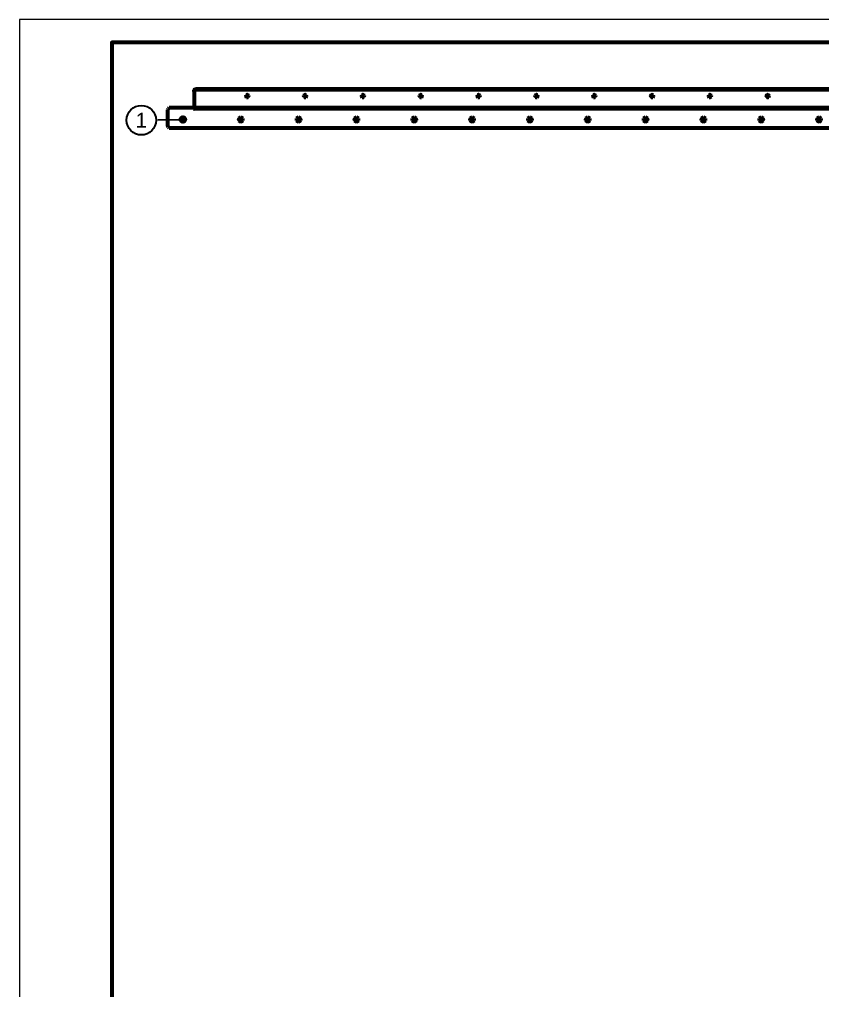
# Model space of a CAD drawing. Header units: millimetres. Extents: x 0 to 594, y 0 to 420.
# Drawn here: x 0 to 173.6, y 210 to 420 of the extents above; entities that cross this region are included whole.
import ezdxf
from ezdxf.enums import TextEntityAlignment as Align

# ---------------------------------------------------------------- set-up
doc = ezdxf.new("R2010")
doc.units = ezdxf.units.MM
doc.styles.add('GOST', font='Arial')

msp = doc.modelspace()

# ---------------------------------------------------------------- linework, layer by layer
at = {"color": 1, "lineweight": 70}
for p, q in [((37.75, 404.59), (37.76, 404.67)), ((37.75, 404.45), (37.75, 404.59)), ((37.76, 404.53), (37.75, 404.45)), ((37.75, 404.45), (37.75, 400.85)), ((37.76, 404.67), (37.79, 404.75)), ((37.79, 404.6), (37.76, 404.53)), ((37.79, 404.75), (37.83, 404.82)), ((37.83, 404.67), (37.79, 404.6)), ((37.83, 404.82), (37.9, 404.88)), ((37.9, 404.74), (37.83, 404.67)), ((37.9, 404.88), (37.97, 404.93)), ((37.97, 404.79), (37.9, 404.74)), ((37.97, 404.93), (38.06, 404.97)), ((38.06, 404.83), (37.97, 404.79)), ((38.06, 404.97), (38.15, 404.99)), ((38.15, 404.85), (38.06, 404.83)), ((38.15, 404.99), (38.25, 405)), ((38.25, 404.86), (38.15, 404.85)), ((38.25, 405), (317.5, 405)), ((38.25, 405), (38.25, 404.86)), ((38.25, 404.86), (317.5, 404.86)), ((48.96, 403.47), (48.95, 403.42)), ((48.95, 403.42), (48.96, 403.38)), ((48.97, 403.52), (48.96, 403.47)), ((49, 403.42), (48.96, 403.49)), ((48.96, 403.38), (48.97, 403.33)), ((49, 403.56), (48.97, 403.52)), ((48.97, 403.33), (49, 403.29)), ((49.04, 403.6), (49, 403.56)), ((49.07, 403.37), (49, 403.42)), ((49, 403.29), (49.04, 403.25)), ((49.08, 403.63), (49.04, 403.6)), ((49.04, 403.25), (49.08, 403.22)), ((49.16, 403.33), (49.07, 403.37)), ((49.14, 403.65), (49.08, 403.63)), ((49.08, 403.22), (49.14, 403.2)), ((49.19, 403.66), (49.14, 403.65)), ((49.25, 403.32), (49.16, 403.33)), ((49.25, 403.67), (49.19, 403.66)), ((49.31, 403.66), (49.25, 403.67)), ((49.34, 403.33), (49.25, 403.32)), ((49.36, 403.65), (49.31, 403.66)), ((49.43, 403.37), (49.34, 403.33)), ((49.42, 403.63), (49.36, 403.65)), ((49.36, 403.2), (49.42, 403.22)), ((49.46, 403.6), (49.42, 403.63)), ((49.42, 403.22), (49.46, 403.25)), ((49.5, 403.42), (49.43, 403.37)), ((49.5, 403.56), (49.46, 403.6)), ((49.46, 403.25), (49.5, 403.29)), ((49.53, 403.52), (49.5, 403.56)), ((49.54, 403.49), (49.5, 403.42)), ((49.5, 403.29), (49.53, 403.33)), ((49.54, 403.47), (49.53, 403.52)), ((49.53, 403.33), (49.54, 403.38)), ((49.55, 403.42), (49.54, 403.47)), ((49.54, 403.38), (49.55, 403.42)), ((61.46, 403.47), (61.45, 403.42)), ((61.45, 403.42), (61.46, 403.38)), ((61.47, 403.52), (61.46, 403.47)), ((61.5, 403.42), (61.46, 403.49)), ((61.46, 403.38), (61.47, 403.33)), ((61.5, 403.56), (61.47, 403.52)), ((61.47, 403.33), (61.5, 403.29)), ((61.54, 403.6), (61.5, 403.56)), ((61.57, 403.37), (61.5, 403.42)), ((61.5, 403.29), (61.54, 403.25)), ((61.58, 403.63), (61.54, 403.6)), ((61.54, 403.25), (61.58, 403.22)), ((61.66, 403.33), (61.57, 403.37)), ((61.64, 403.65), (61.58, 403.63)), ((61.58, 403.22), (61.64, 403.2)), ((61.69, 403.66), (61.64, 403.65)), ((61.75, 403.32), (61.66, 403.33)), ((61.75, 403.67), (61.69, 403.66)), ((61.81, 403.66), (61.75, 403.67)), ((61.84, 403.33), (61.75, 403.32)), ((61.86, 403.65), (61.81, 403.66)), ((61.93, 403.37), (61.84, 403.33)), ((61.92, 403.63), (61.86, 403.65)), ((61.86, 403.2), (61.92, 403.22)), ((61.96, 403.6), (61.92, 403.63)), ((61.92, 403.22), (61.96, 403.25)), ((62, 403.42), (61.93, 403.37)), ((62, 403.56), (61.96, 403.6)), ((61.96, 403.25), (62, 403.29)), ((62.03, 403.52), (62, 403.56)), ((62.04, 403.49), (62, 403.42)), ((62, 403.29), (62.03, 403.33)), ((62.04, 403.47), (62.03, 403.52)), ((62.03, 403.33), (62.04, 403.38)), ((62.05, 403.42), (62.04, 403.47)), ((62.04, 403.38), (62.05, 403.42)), ((73.96, 403.47), (73.95, 403.42)), ((73.95, 403.42), (73.96, 403.38)), ((73.97, 403.52), (73.96, 403.47)), ((74, 403.42), (73.96, 403.49)), ((73.96, 403.38), (73.97, 403.33)), ((74, 403.56), (73.97, 403.52)), ((73.97, 403.33), (74, 403.29)), ((74.04, 403.6), (74, 403.56)), ((74.07, 403.37), (74, 403.42)), ((74, 403.29), (74.04, 403.25)), ((74.08, 403.63), (74.04, 403.6)), ((74.04, 403.25), (74.08, 403.22)), ((74.16, 403.33), (74.07, 403.37)), ((74.14, 403.65), (74.08, 403.63)), ((74.08, 403.22), (74.14, 403.2)), ((74.19, 403.66), (74.14, 403.65)), ((74.25, 403.32), (74.16, 403.33)), ((74.25, 403.67), (74.19, 403.66)), ((74.31, 403.66), (74.25, 403.67)), ((74.34, 403.33), (74.25, 403.32)), ((74.36, 403.65), (74.31, 403.66)), ((74.43, 403.37), (74.34, 403.33)), ((74.42, 403.63), (74.36, 403.65)), ((74.36, 403.2), (74.42, 403.22)), ((74.46, 403.6), (74.42, 403.63)), ((74.42, 403.22), (74.46, 403.25)), ((74.5, 403.42), (74.43, 403.37)), ((74.5, 403.56), (74.46, 403.6)), ((74.46, 403.25), (74.5, 403.29)), ((74.53, 403.52), (74.5, 403.56)), ((74.54, 403.49), (74.5, 403.42)), ((74.5, 403.29), (74.53, 403.33)), ((74.54, 403.47), (74.53, 403.52)), ((74.53, 403.33), (74.54, 403.38)), ((74.55, 403.42), (74.54, 403.47)), ((74.54, 403.38), (74.55, 403.42)), ((86.46, 403.47), (86.45, 403.42)), ((86.45, 403.42), (86.46, 403.38)), ((86.47, 403.52), (86.46, 403.47)), ((86.5, 403.42), (86.46, 403.49)), ((86.46, 403.38), (86.47, 403.33)), ((86.5, 403.56), (86.47, 403.52)), ((86.47, 403.33), (86.5, 403.29)), ((86.54, 403.6), (86.5, 403.56)), ((86.57, 403.37), (86.5, 403.42)), ((86.5, 403.29), (86.54, 403.25)), ((86.58, 403.63), (86.54, 403.6)), ((86.54, 403.25), (86.58, 403.22)), ((86.66, 403.33), (86.57, 403.37)), ((86.64, 403.65), (86.58, 403.63)), ((86.58, 403.22), (86.64, 403.2)), ((86.69, 403.66), (86.64, 403.65)), ((86.75, 403.32), (86.66, 403.33)), ((86.75, 403.67), (86.69, 403.66)), ((86.81, 403.66), (86.75, 403.67)), ((86.84, 403.33), (86.75, 403.32)), ((86.86, 403.65), (86.81, 403.66)), ((86.93, 403.37), (86.84, 403.33)), ((86.92, 403.63), (86.86, 403.65)), ((86.86, 403.2), (86.92, 403.22)), ((86.96, 403.6), (86.92, 403.63)), ((86.92, 403.22), (86.96, 403.25)), ((87, 403.42), (86.93, 403.37)), ((87, 403.56), (86.96, 403.6)), ((86.96, 403.25), (87, 403.29)), ((87.03, 403.52), (87, 403.56)), ((87.04, 403.49), (87, 403.42)), ((87, 403.29), (87.03, 403.33)), ((87.04, 403.47), (87.03, 403.52)), ((87.03, 403.33), (87.04, 403.38)), ((87.05, 403.42), (87.04, 403.47)), ((87.04, 403.38), (87.05, 403.42)), ((98.96, 403.47), (98.95, 403.42)), ((98.95, 403.42), (98.96, 403.38)), ((98.97, 403.52), (98.96, 403.47)), ((99, 403.42), (98.96, 403.49)), ((98.96, 403.38), (98.97, 403.33)), ((99, 403.56), (98.97, 403.52)), ((98.97, 403.33), (99, 403.29)), ((99.04, 403.6), (99, 403.56)), ((99.07, 403.37), (99, 403.42)), ((99, 403.29), (99.04, 403.25)), ((99.08, 403.63), (99.04, 403.6)), ((99.04, 403.25), (99.08, 403.22)), ((99.16, 403.33), (99.07, 403.37)), ((99.14, 403.65), (99.08, 403.63)), ((99.08, 403.22), (99.14, 403.2)), ((99.19, 403.66), (99.14, 403.65)), ((99.25, 403.32), (99.16, 403.33)), ((99.25, 403.67), (99.19, 403.66)), ((99.31, 403.66), (99.25, 403.67)), ((99.34, 403.33), (99.25, 403.32)), ((99.36, 403.65), (99.31, 403.66)), ((99.43, 403.37), (99.34, 403.33)), ((99.42, 403.63), (99.36, 403.65)), ((99.36, 403.2), (99.42, 403.22)), ((99.46, 403.6), (99.42, 403.63)), ((99.42, 403.22), (99.46, 403.25)), ((99.5, 403.42), (99.43, 403.37)), ((99.5, 403.56), (99.46, 403.6)), ((99.46, 403.25), (99.5, 403.29)), ((99.53, 403.52), (99.5, 403.56)), ((99.54, 403.49), (99.5, 403.42)), ((99.5, 403.29), (99.53, 403.33)), ((99.54, 403.47), (99.53, 403.52)), ((99.53, 403.33), (99.54, 403.38)), ((99.55, 403.42), (99.54, 403.47)), ((99.54, 403.38), (99.55, 403.42)), ((111.46, 403.47), (111.45, 403.42)), ((111.45, 403.42), (111.46, 403.38)), ((111.47, 403.52), (111.46, 403.47)), ((111.5, 403.42), (111.46, 403.49)), ((111.46, 403.38), (111.47, 403.33)), ((111.5, 403.56), (111.47, 403.52)), ((111.47, 403.33), (111.5, 403.29)), ((111.54, 403.6), (111.5, 403.56)), ((111.57, 403.37), (111.5, 403.42)), ((111.5, 403.29), (111.54, 403.25)), ((111.58, 403.63), (111.54, 403.6)), ((111.54, 403.25), (111.58, 403.22)), ((111.66, 403.33), (111.57, 403.37)), ((111.64, 403.65), (111.58, 403.63)), ((111.58, 403.22), (111.64, 403.2)), ((111.69, 403.66), (111.64, 403.65)), ((111.75, 403.32), (111.66, 403.33)), ((111.75, 403.67), (111.69, 403.66)), ((111.81, 403.66), (111.75, 403.67)), ((111.84, 403.33), (111.75, 403.32)), ((111.86, 403.65), (111.81, 403.66)), ((111.93, 403.37), (111.84, 403.33)), ((111.92, 403.63), (111.86, 403.65)), ((111.86, 403.2), (111.92, 403.22)), ((111.96, 403.6), (111.92, 403.63)), ((111.92, 403.22), (111.96, 403.25)), ((112, 403.42), (111.93, 403.37)), ((112, 403.56), (111.96, 403.6)), ((111.96, 403.25), (112, 403.29)), ((112.03, 403.52), (112, 403.56)), ((112.04, 403.49), (112, 403.42)), ((112, 403.29), (112.03, 403.33)), ((112.04, 403.47), (112.03, 403.52)), ((112.03, 403.33), (112.04, 403.38)), ((112.05, 403.42), (112.04, 403.47)), ((112.04, 403.38), (112.05, 403.42)), ((123.96, 403.47), (123.95, 403.42)), ((123.95, 403.42), (123.96, 403.38)), ((123.97, 403.52), (123.96, 403.47)), ((124, 403.42), (123.96, 403.49)), ((123.96, 403.38), (123.97, 403.33)), ((124, 403.56), (123.97, 403.52)), ((123.97, 403.33), (124, 403.29)), ((124.04, 403.6), (124, 403.56)), ((124.07, 403.37), (124, 403.42)), ((124, 403.29), (124.04, 403.25)), ((124.08, 403.63), (124.04, 403.6)), ((124.04, 403.25), (124.08, 403.22)), ((124.16, 403.33), (124.07, 403.37)), ((124.14, 403.65), (124.08, 403.63)), ((124.08, 403.22), (124.14, 403.2)), ((124.19, 403.66), (124.14, 403.65)), ((124.25, 403.32), (124.16, 403.33)), ((124.25, 403.67), (124.19, 403.66)), ((124.31, 403.66), (124.25, 403.67)), ((124.34, 403.33), (124.25, 403.32)), ((124.36, 403.65), (124.31, 403.66)), ((124.43, 403.37), (124.34, 403.33)), ((124.42, 403.63), (124.36, 403.65)), ((124.36, 403.2), (124.42, 403.22)), ((124.46, 403.6), (124.42, 403.63)), ((124.42, 403.22), (124.46, 403.25)), ((124.5, 403.42), (124.43, 403.37)), ((124.5, 403.56), (124.46, 403.6)), ((124.46, 403.25), (124.5, 403.29)), ((124.53, 403.52), (124.5, 403.56)), ((124.54, 403.49), (124.5, 403.42)), ((124.5, 403.29), (124.53, 403.33)), ((124.54, 403.47), (124.53, 403.52)), ((124.53, 403.33), (124.54, 403.38)), ((124.55, 403.42), (124.54, 403.47)), ((124.54, 403.38), (124.55, 403.42)), ((136.46, 403.47), (136.45, 403.42)), ((136.45, 403.42), (136.46, 403.38)), ((136.47, 403.52), (136.46, 403.47)), ((136.5, 403.42), (136.46, 403.49)), ((136.46, 403.38), (136.47, 403.33)), ((136.5, 403.56), (136.47, 403.52)), ((136.47, 403.33), (136.5, 403.29)), ((136.54, 403.6), (136.5, 403.56)), ((136.57, 403.37), (136.5, 403.42)), ((136.5, 403.29), (136.54, 403.25)), ((136.58, 403.63), (136.54, 403.6)), ((136.54, 403.25), (136.58, 403.22)), ((136.66, 403.33), (136.57, 403.37)), ((136.64, 403.65), (136.58, 403.63)), ((136.58, 403.22), (136.64, 403.2)), ((136.69, 403.66), (136.64, 403.65)), ((136.75, 403.32), (136.66, 403.33)), ((136.75, 403.67), (136.69, 403.66)), ((136.81, 403.66), (136.75, 403.67)), ((136.84, 403.33), (136.75, 403.32)), ((136.86, 403.65), (136.81, 403.66)), ((136.93, 403.37), (136.84, 403.33)), ((136.92, 403.63), (136.86, 403.65)), ((136.86, 403.2), (136.92, 403.22)), ((136.96, 403.6), (136.92, 403.63)), ((136.92, 403.22), (136.96, 403.25)), ((137, 403.42), (136.93, 403.37)), ((137, 403.56), (136.96, 403.6)), ((136.96, 403.25), (137, 403.29)), ((137.03, 403.52), (137, 403.56)), ((137.04, 403.49), (137, 403.42)), ((137, 403.29), (137.03, 403.33)), ((137.04, 403.47), (137.03, 403.52)), ((137.03, 403.33), (137.04, 403.38)), ((137.05, 403.42), (137.04, 403.47)), ((137.04, 403.38), (137.05, 403.42)), ((148.96, 403.47), (148.95, 403.42)), ((148.95, 403.42), (148.96, 403.38)), ((148.97, 403.52), (148.96, 403.47)), ((149, 403.42), (148.96, 403.49)), ((148.96, 403.38), (148.97, 403.33)), ((149, 403.56), (148.97, 403.52)), ((148.97, 403.33), (149, 403.29)), ((149.04, 403.6), (149, 403.56)), ((149.07, 403.37), (149, 403.42)), ((149, 403.29), (149.04, 403.25)), ((149.08, 403.63), (149.04, 403.6)), ((149.04, 403.25), (149.08, 403.22)), ((149.16, 403.33), (149.07, 403.37)), ((149.14, 403.65), (149.08, 403.63)), ((149.08, 403.22), (149.14, 403.2)), ((149.19, 403.66), (149.14, 403.65)), ((149.25, 403.32), (149.16, 403.33)), ((149.25, 403.67), (149.19, 403.66)), ((149.31, 403.66), (149.25, 403.67)), ((149.34, 403.33), (149.25, 403.32)), ((149.36, 403.65), (149.31, 403.66)), ((149.43, 403.37), (149.34, 403.33)), ((149.42, 403.63), (149.36, 403.65)), ((149.36, 403.2), (149.42, 403.22)), ((149.46, 403.6), (149.42, 403.63)), ((149.42, 403.22), (149.46, 403.25)), ((149.5, 403.42), (149.43, 403.37)), ((149.5, 403.56), (149.46, 403.6)), ((149.46, 403.25), (149.5, 403.29)), ((149.53, 403.52), (149.5, 403.56)), ((149.54, 403.49), (149.5, 403.42)), ((149.5, 403.29), (149.53, 403.33)), ((149.54, 403.47), (149.53, 403.52)), ((149.53, 403.33), (149.54, 403.38)), ((149.55, 403.42), (149.54, 403.47)), ((149.54, 403.38), (149.55, 403.42)), ((161.46, 403.47), (161.45, 403.42)), ((161.45, 403.42), (161.46, 403.38)), ((161.47, 403.52), (161.46, 403.47)), ((161.5, 403.42), (161.46, 403.49)), ((161.46, 403.38), (161.47, 403.33)), ((161.5, 403.56), (161.47, 403.52)), ((161.47, 403.33), (161.5, 403.29)), ((161.54, 403.6), (161.5, 403.56)), ((161.57, 403.37), (161.5, 403.42)), ((161.5, 403.29), (161.54, 403.25)), ((161.58, 403.63), (161.54, 403.6)), ((161.54, 403.25), (161.58, 403.22)), ((161.66, 403.33), (161.57, 403.37)), ((161.64, 403.65), (161.58, 403.63)), ((161.58, 403.22), (161.64, 403.2)), ((161.69, 403.66), (161.64, 403.65)), ((161.75, 403.32), (161.66, 403.33)), ((161.75, 403.67), (161.69, 403.66)), ((161.81, 403.66), (161.75, 403.67)), ((161.84, 403.33), (161.75, 403.32)), ((161.86, 403.65), (161.81, 403.66)), ((161.93, 403.37), (161.84, 403.33)), ((161.92, 403.63), (161.86, 403.65)), ((161.86, 403.2), (161.92, 403.22)), ((161.96, 403.6), (161.92, 403.63)), ((161.92, 403.22), (161.96, 403.25)), ((162, 403.42), (161.93, 403.37)), ((162, 403.56), (161.96, 403.6)), ((161.96, 403.25), (162, 403.29)), ((162.03, 403.52), (162, 403.56)), ((162.04, 403.49), (162, 403.42)), ((162, 403.29), (162.03, 403.33)), ((162.04, 403.47), (162.03, 403.52)), ((162.03, 403.33), (162.04, 403.38)), ((162.05, 403.42), (162.04, 403.47)), ((162.04, 403.38), (162.05, 403.42)), ((49.14, 403.2), (49.19, 403.18)), ((49.19, 403.18), (49.25, 403.18)), ((49.25, 403.18), (49.31, 403.18)), ((49.31, 403.18), (49.36, 403.2)), ((61.64, 403.2), (61.69, 403.18)), ((61.69, 403.18), (61.75, 403.18)), ((61.75, 403.18), (61.81, 403.18)), ((61.81, 403.18), (61.86, 403.2)), ((74.14, 403.2), (74.19, 403.18)), ((74.19, 403.18), (74.25, 403.18)), ((74.25, 403.18), (74.31, 403.18)), ((74.31, 403.18), (74.36, 403.2)), ((86.64, 403.2), (86.69, 403.18)), ((86.69, 403.18), (86.75, 403.18)), ((86.75, 403.18), (86.81, 403.18)), ((86.81, 403.18), (86.86, 403.2)), ((99.14, 403.2), (99.19, 403.18)), ((99.19, 403.18), (99.25, 403.18)), ((99.25, 403.18), (99.31, 403.18)), ((99.31, 403.18), (99.36, 403.2)), ((111.64, 403.2), (111.69, 403.18)), ((111.69, 403.18), (111.75, 403.18)), ((111.75, 403.18), (111.81, 403.18)), ((111.81, 403.18), (111.86, 403.2)), ((124.14, 403.2), (124.19, 403.18)), ((124.19, 403.18), (124.25, 403.18)), ((124.25, 403.18), (124.31, 403.18)), ((124.31, 403.18), (124.36, 403.2)), ((136.64, 403.2), (136.69, 403.18)), ((136.69, 403.18), (136.75, 403.18)), ((136.75, 403.18), (136.81, 403.18)), ((136.81, 403.18), (136.86, 403.2)), ((149.14, 403.2), (149.19, 403.18)), ((149.19, 403.18), (149.25, 403.18)), ((149.25, 403.18), (149.31, 403.18)), ((149.31, 403.18), (149.36, 403.2)), ((161.64, 403.2), (161.69, 403.18)), ((161.69, 403.18), (161.75, 403.18)), ((161.75, 403.18), (161.81, 403.18)), ((161.81, 403.18), (161.86, 403.2)), ((32.01, 400.47), (32, 400.36)), ((32, 400.36), (32, 397.06)), ((32.05, 400.58), (32.01, 400.47)), ((32.11, 400.68), (32.05, 400.58)), ((32.19, 400.75), (32.11, 400.68)), ((32.28, 400.81), (32.19, 400.75)), ((32.39, 400.85), (32.28, 400.81)), ((32.5, 400.86), (32.39, 400.85)), ((37.65, 400.86), (32.5, 400.86)), ((37.65, 400.86), (37.65, 400.71)), ((37.65, 400.71), (37.66, 400.67)), ((37.66, 400.67), (37.7, 400.66)), ((37.7, 400.66), (37.74, 400.67)), ((37.74, 400.67), (37.75, 400.71)), ((37.75, 400.85), (37.75, 400.84)), ((317.25, 400.85), (37.75, 400.85)), ((37.75, 400.84), (37.75, 400.83)), ((37.75, 400.83), (37.75, 400.82)), ((37.75, 400.82), (37.75, 400.81)), ((37.75, 400.81), (37.75, 400.8)), ((37.75, 400.8), (37.75, 400.79)), ((37.75, 400.79), (37.75, 400.78)), ((37.75, 400.78), (37.75, 400.77)), ((37.75, 400.77), (37.75, 400.76)), ((37.75, 400.76), (37.75, 400.75)), ((37.75, 400.75), (37.75, 400.74)), ((37.75, 400.74), (37.75, 400.73)), ((37.75, 400.73), (37.75, 400.72)), ((37.75, 400.72), (37.75, 400.71)), ((37.75, 400.71), (317.25, 400.71)), ((32, 397.06), (32.01, 396.95)), ((32.01, 396.95), (32.05, 396.85)), ((35.35, 398.85), (34.92, 398.61)), ((34.92, 398.61), (34.92, 398.12)), ((34.92, 398.12), (35.35, 397.87)), ((34.95, 398.45), (34.99, 398.55)), ((34.95, 398.34), (34.95, 398.45)), ((34.97, 398.23), (34.95, 398.34)), ((35.02, 398.13), (34.97, 398.23)), ((34.99, 398.55), (35.05, 398.64)), ((35.09, 398.05), (35.02, 398.13)), ((35.05, 398.64), (35.14, 398.71)), ((35.19, 397.99), (35.09, 398.05)), ((35.1, 398.36), (35.12, 398.45)), ((35.12, 398.28), (35.1, 398.36)), ((35.12, 398.45), (35.16, 398.52)), ((35.16, 398.2), (35.12, 398.28)), ((35.14, 398.71), (35.24, 398.75)), ((35.16, 398.52), (35.22, 398.58)), ((35.22, 398.15), (35.16, 398.2)), ((35.29, 397.96), (35.19, 397.99)), ((35.22, 398.58), (35.31, 398.61)), ((35.31, 398.12), (35.22, 398.15)), ((35.24, 398.75), (35.35, 398.77)), ((35.41, 397.96), (35.29, 397.96)), ((35.31, 398.61), (35.39, 398.61)), ((35.39, 398.12), (35.31, 398.12)), ((35.77, 398.61), (35.35, 398.85)), ((35.35, 398.77), (35.46, 398.75)), ((35.35, 397.87), (35.77, 398.12)), ((35.39, 398.61), (35.47, 398.58)), ((35.47, 398.15), (35.39, 398.12)), ((35.51, 397.99), (35.41, 397.96)), ((35.46, 398.75), (35.56, 398.71)), ((35.47, 398.58), (35.54, 398.52)), ((35.54, 398.2), (35.47, 398.15)), ((35.61, 398.05), (35.51, 397.99)), ((35.54, 398.52), (35.58, 398.45)), ((35.58, 398.28), (35.54, 398.2)), ((35.56, 398.71), (35.65, 398.64)), ((35.58, 398.45), (35.6, 398.36)), ((35.6, 398.36), (35.58, 398.28)), ((35.68, 398.13), (35.61, 398.05)), ((35.65, 398.64), (35.71, 398.55)), ((35.73, 398.23), (35.68, 398.13)), ((35.71, 398.55), (35.75, 398.45)), ((35.75, 398.34), (35.73, 398.23)), ((35.75, 398.45), (35.75, 398.34)), ((35.77, 398.12), (35.77, 398.61)), ((47.85, 398.85), (47.42, 398.61)), ((47.42, 398.61), (47.42, 398.12)), ((47.42, 398.12), (47.85, 397.87)), ((47.45, 398.45), (47.49, 398.55)), ((47.45, 398.34), (47.45, 398.45)), ((47.47, 398.23), (47.45, 398.34)), ((47.52, 398.13), (47.47, 398.23)), ((47.49, 398.55), (47.55, 398.64)), ((47.59, 398.05), (47.52, 398.13)), ((47.55, 398.64), (47.64, 398.71)), ((47.69, 397.99), (47.59, 398.05)), ((47.6, 398.36), (47.62, 398.45)), ((47.62, 398.28), (47.6, 398.36)), ((47.62, 398.45), (47.66, 398.52)), ((47.66, 398.2), (47.62, 398.28)), ((47.64, 398.71), (47.74, 398.75)), ((47.66, 398.52), (47.72, 398.58)), ((47.72, 398.15), (47.66, 398.2)), ((47.79, 397.96), (47.69, 397.99)), ((47.72, 398.58), (47.81, 398.61)), ((47.81, 398.12), (47.72, 398.15)), ((47.74, 398.75), (47.85, 398.77)), ((47.91, 397.96), (47.79, 397.96)), ((47.81, 398.61), (47.89, 398.61)), ((47.89, 398.12), (47.81, 398.12)), ((48.27, 398.61), (47.85, 398.85)), ((47.85, 398.77), (47.96, 398.75)), ((47.85, 397.87), (48.27, 398.12)), ((47.89, 398.61), (47.97, 398.58)), ((47.97, 398.15), (47.89, 398.12)), ((48.01, 397.99), (47.91, 397.96)), ((47.96, 398.75), (48.06, 398.71)), ((47.97, 398.58), (48.04, 398.52)), ((48.04, 398.2), (47.97, 398.15)), ((48.11, 398.05), (48.01, 397.99)), ((48.04, 398.52), (48.08, 398.45)), ((48.08, 398.28), (48.04, 398.2)), ((48.06, 398.71), (48.15, 398.64)), ((48.08, 398.45), (48.1, 398.36)), ((48.1, 398.36), (48.08, 398.28)), ((48.18, 398.13), (48.11, 398.05)), ((48.15, 398.64), (48.21, 398.55)), ((48.23, 398.23), (48.18, 398.13)), ((48.21, 398.55), (48.25, 398.45)), ((48.25, 398.34), (48.23, 398.23)), ((48.25, 398.45), (48.25, 398.34)), ((48.27, 398.12), (48.27, 398.61)), ((60.35, 398.85), (59.92, 398.61)), ((59.92, 398.61), (59.92, 398.12)), ((59.92, 398.12), (60.35, 397.87)), ((59.95, 398.45), (59.99, 398.55)), ((59.95, 398.34), (59.95, 398.45)), ((59.97, 398.23), (59.95, 398.34)), ((60.02, 398.13), (59.97, 398.23)), ((59.99, 398.55), (60.05, 398.64)), ((60.09, 398.05), (60.02, 398.13)), ((60.05, 398.64), (60.14, 398.71)), ((60.19, 397.99), (60.09, 398.05)), ((60.1, 398.36), (60.12, 398.45)), ((60.12, 398.28), (60.1, 398.36)), ((60.12, 398.45), (60.16, 398.52)), ((60.16, 398.2), (60.12, 398.28)), ((60.14, 398.71), (60.24, 398.75)), ((60.16, 398.52), (60.22, 398.58)), ((60.22, 398.15), (60.16, 398.2)), ((60.29, 397.96), (60.19, 397.99)), ((60.22, 398.58), (60.31, 398.61)), ((60.31, 398.12), (60.22, 398.15)), ((60.24, 398.75), (60.35, 398.77)), ((60.41, 397.96), (60.29, 397.96)), ((60.31, 398.61), (60.39, 398.61)), ((60.39, 398.12), (60.31, 398.12)), ((60.77, 398.61), (60.35, 398.85)), ((60.35, 398.77), (60.46, 398.75)), ((60.35, 397.87), (60.77, 398.12)), ((60.39, 398.61), (60.47, 398.58)), ((60.47, 398.15), (60.39, 398.12)), ((60.51, 397.99), (60.41, 397.96)), ((60.46, 398.75), (60.56, 398.71)), ((60.47, 398.58), (60.54, 398.52)), ((60.54, 398.2), (60.47, 398.15)), ((60.61, 398.05), (60.51, 397.99)), ((60.54, 398.52), (60.58, 398.45)), ((60.58, 398.28), (60.54, 398.2)), ((60.56, 398.71), (60.65, 398.64)), ((60.58, 398.45), (60.6, 398.36)), ((60.6, 398.36), (60.58, 398.28)), ((60.68, 398.13), (60.61, 398.05)), ((60.65, 398.64), (60.71, 398.55)), ((60.73, 398.23), (60.68, 398.13)), ((60.71, 398.55), (60.75, 398.45)), ((60.75, 398.34), (60.73, 398.23)), ((60.75, 398.45), (60.75, 398.34)), ((60.77, 398.12), (60.77, 398.61)), ((72.85, 398.85), (72.42, 398.61)), ((72.42, 398.61), (72.42, 398.12)), ((72.42, 398.12), (72.85, 397.87)), ((72.45, 398.45), (72.49, 398.55)), ((72.45, 398.34), (72.45, 398.45)), ((72.47, 398.23), (72.45, 398.34)), ((72.52, 398.13), (72.47, 398.23)), ((72.49, 398.55), (72.55, 398.64)), ((72.59, 398.05), (72.52, 398.13)), ((72.55, 398.64), (72.64, 398.71)), ((72.69, 397.99), (72.59, 398.05)), ((72.6, 398.36), (72.62, 398.45)), ((72.62, 398.28), (72.6, 398.36)), ((72.62, 398.45), (72.66, 398.52)), ((72.66, 398.2), (72.62, 398.28)), ((72.64, 398.71), (72.74, 398.75)), ((72.66, 398.52), (72.72, 398.58)), ((72.72, 398.15), (72.66, 398.2)), ((72.79, 397.96), (72.69, 397.99)), ((72.72, 398.58), (72.81, 398.61)), ((72.81, 398.12), (72.72, 398.15)), ((72.74, 398.75), (72.85, 398.77)), ((72.91, 397.96), (72.79, 397.96)), ((72.81, 398.61), (72.89, 398.61)), ((72.89, 398.12), (72.81, 398.12)), ((73.27, 398.61), (72.85, 398.85)), ((72.85, 398.77), (72.96, 398.75)), ((72.85, 397.87), (73.27, 398.12)), ((72.89, 398.61), (72.97, 398.58)), ((72.97, 398.15), (72.89, 398.12)), ((73.01, 397.99), (72.91, 397.96)), ((72.96, 398.75), (73.06, 398.71)), ((72.97, 398.58), (73.04, 398.52)), ((73.04, 398.2), (72.97, 398.15)), ((73.11, 398.05), (73.01, 397.99)), ((73.04, 398.52), (73.08, 398.45)), ((73.08, 398.28), (73.04, 398.2)), ((73.06, 398.71), (73.15, 398.64)), ((73.08, 398.45), (73.1, 398.36)), ((73.1, 398.36), (73.08, 398.28)), ((73.18, 398.13), (73.11, 398.05)), ((73.15, 398.64), (73.21, 398.55)), ((73.23, 398.23), (73.18, 398.13)), ((73.21, 398.55), (73.25, 398.45)), ((73.25, 398.34), (73.23, 398.23)), ((73.25, 398.45), (73.25, 398.34)), ((73.27, 398.12), (73.27, 398.61)), ((85.35, 398.85), (84.92, 398.61)), ((84.92, 398.61), (84.92, 398.12)), ((84.92, 398.12), (85.35, 397.87)), ((84.95, 398.45), (84.99, 398.55)), ((84.95, 398.34), (84.95, 398.45)), ((84.97, 398.23), (84.95, 398.34)), ((85.02, 398.13), (84.97, 398.23)), ((84.99, 398.55), (85.05, 398.64)), ((85.09, 398.05), (85.02, 398.13)), ((85.05, 398.64), (85.14, 398.71)), ((85.19, 397.99), (85.09, 398.05)), ((85.1, 398.36), (85.12, 398.45)), ((85.12, 398.28), (85.1, 398.36)), ((85.12, 398.45), (85.16, 398.52)), ((85.16, 398.2), (85.12, 398.28)), ((85.14, 398.71), (85.24, 398.75)), ((85.16, 398.52), (85.22, 398.58)), ((85.22, 398.15), (85.16, 398.2)), ((85.29, 397.96), (85.19, 397.99)), ((85.22, 398.58), (85.31, 398.61)), ((85.31, 398.12), (85.22, 398.15)), ((85.24, 398.75), (85.35, 398.77)), ((85.41, 397.96), (85.29, 397.96)), ((85.31, 398.61), (85.39, 398.61)), ((85.39, 398.12), (85.31, 398.12)), ((85.77, 398.61), (85.35, 398.85)), ((85.35, 398.77), (85.46, 398.75)), ((85.35, 397.87), (85.77, 398.12)), ((85.39, 398.61), (85.47, 398.58)), ((85.47, 398.15), (85.39, 398.12)), ((85.51, 397.99), (85.41, 397.96)), ((85.46, 398.75), (85.56, 398.71)), ((85.47, 398.58), (85.54, 398.52)), ((85.54, 398.2), (85.47, 398.15)), ((85.61, 398.05), (85.51, 397.99)), ((85.54, 398.52), (85.58, 398.45)), ((85.58, 398.28), (85.54, 398.2)), ((85.56, 398.71), (85.65, 398.64)), ((85.58, 398.45), (85.6, 398.36)), ((85.6, 398.36), (85.58, 398.28)), ((85.68, 398.13), (85.61, 398.05)), ((85.65, 398.64), (85.71, 398.55)), ((85.73, 398.23), (85.68, 398.13)), ((85.71, 398.55), (85.75, 398.45)), ((85.75, 398.34), (85.73, 398.23)), ((85.75, 398.45), (85.75, 398.34)), ((85.77, 398.12), (85.77, 398.61)), ((97.85, 398.85), (97.42, 398.61)), ((97.42, 398.61), (97.42, 398.12)), ((97.42, 398.12), (97.85, 397.87)), ((97.45, 398.45), (97.49, 398.55)), ((97.45, 398.34), (97.45, 398.45)), ((97.47, 398.23), (97.45, 398.34)), ((97.52, 398.13), (97.47, 398.23)), ((97.49, 398.55), (97.55, 398.64)), ((97.59, 398.05), (97.52, 398.13)), ((97.55, 398.64), (97.64, 398.71)), ((97.69, 397.99), (97.59, 398.05)), ((97.6, 398.36), (97.62, 398.45)), ((97.62, 398.28), (97.6, 398.36)), ((97.62, 398.45), (97.66, 398.52)), ((97.66, 398.2), (97.62, 398.28)), ((97.64, 398.71), (97.74, 398.75)), ((97.66, 398.52), (97.72, 398.58)), ((97.72, 398.15), (97.66, 398.2)), ((97.79, 397.96), (97.69, 397.99)), ((97.72, 398.58), (97.81, 398.61)), ((97.81, 398.12), (97.72, 398.15)), ((97.74, 398.75), (97.85, 398.77)), ((97.91, 397.96), (97.79, 397.96)), ((97.81, 398.61), (97.89, 398.61)), ((97.89, 398.12), (97.81, 398.12)), ((98.27, 398.61), (97.85, 398.85)), ((97.85, 398.77), (97.96, 398.75)), ((97.85, 397.87), (98.27, 398.12)), ((97.89, 398.61), (97.97, 398.58)), ((97.97, 398.15), (97.89, 398.12)), ((98.01, 397.99), (97.91, 397.96)), ((97.96, 398.75), (98.06, 398.71)), ((97.97, 398.58), (98.04, 398.52)), ((98.04, 398.2), (97.97, 398.15)), ((98.11, 398.05), (98.01, 397.99)), ((98.04, 398.52), (98.08, 398.45)), ((98.08, 398.28), (98.04, 398.2)), ((98.06, 398.71), (98.15, 398.64)), ((98.08, 398.45), (98.1, 398.36)), ((98.1, 398.36), (98.08, 398.28)), ((98.18, 398.13), (98.11, 398.05)), ((98.15, 398.64), (98.21, 398.55)), ((98.23, 398.23), (98.18, 398.13)), ((98.21, 398.55), (98.25, 398.45)), ((98.25, 398.34), (98.23, 398.23)), ((98.25, 398.45), (98.25, 398.34)), ((98.27, 398.12), (98.27, 398.61)), ((110.35, 398.85), (109.92, 398.61)), ((109.92, 398.61), (109.92, 398.12)), ((109.92, 398.12), (110.35, 397.87)), ((109.95, 398.45), (109.99, 398.55)), ((109.95, 398.34), (109.95, 398.45)), ((109.97, 398.23), (109.95, 398.34)), ((110.02, 398.13), (109.97, 398.23)), ((109.99, 398.55), (110.05, 398.64)), ((110.09, 398.05), (110.02, 398.13)), ((110.05, 398.64), (110.14, 398.71)), ((110.19, 397.99), (110.09, 398.05)), ((110.1, 398.36), (110.12, 398.45)), ((110.12, 398.28), (110.1, 398.36)), ((110.12, 398.45), (110.16, 398.52)), ((110.16, 398.2), (110.12, 398.28)), ((110.14, 398.71), (110.24, 398.75)), ((110.16, 398.52), (110.22, 398.58)), ((110.22, 398.15), (110.16, 398.2)), ((110.29, 397.96), (110.19, 397.99)), ((110.22, 398.58), (110.31, 398.61)), ((110.31, 398.12), (110.22, 398.15)), ((110.24, 398.75), (110.35, 398.77)), ((110.41, 397.96), (110.29, 397.96)), ((110.31, 398.61), (110.39, 398.61)), ((110.39, 398.12), (110.31, 398.12)), ((110.77, 398.61), (110.35, 398.85)), ((110.35, 398.77), (110.46, 398.75)), ((110.35, 397.87), (110.77, 398.12)), ((110.39, 398.61), (110.47, 398.58)), ((110.47, 398.15), (110.39, 398.12)), ((110.51, 397.99), (110.41, 397.96)), ((110.46, 398.75), (110.56, 398.71)), ((110.47, 398.58), (110.54, 398.52)), ((110.54, 398.2), (110.47, 398.15)), ((110.61, 398.05), (110.51, 397.99)), ((110.54, 398.52), (110.58, 398.45)), ((110.58, 398.28), (110.54, 398.2)), ((110.56, 398.71), (110.65, 398.64)), ((110.58, 398.45), (110.6, 398.36)), ((110.6, 398.36), (110.58, 398.28)), ((110.68, 398.13), (110.61, 398.05)), ((110.65, 398.64), (110.71, 398.55)), ((110.73, 398.23), (110.68, 398.13)), ((110.71, 398.55), (110.75, 398.45)), ((110.75, 398.34), (110.73, 398.23)), ((110.75, 398.45), (110.75, 398.34)), ((110.77, 398.12), (110.77, 398.61)), ((122.85, 398.85), (122.42, 398.61)), ((122.42, 398.61), (122.42, 398.12)), ((122.42, 398.12), (122.85, 397.87)), ((122.45, 398.45), (122.49, 398.55)), ((122.45, 398.34), (122.45, 398.45)), ((122.47, 398.23), (122.45, 398.34)), ((122.52, 398.13), (122.47, 398.23)), ((122.49, 398.55), (122.55, 398.64)), ((122.59, 398.05), (122.52, 398.13)), ((122.55, 398.64), (122.64, 398.71)), ((122.69, 397.99), (122.59, 398.05)), ((122.6, 398.36), (122.62, 398.45)), ((122.62, 398.28), (122.6, 398.36)), ((122.62, 398.45), (122.66, 398.52)), ((122.66, 398.2), (122.62, 398.28)), ((122.64, 398.71), (122.74, 398.75)), ((122.66, 398.52), (122.72, 398.58)), ((122.72, 398.15), (122.66, 398.2)), ((122.79, 397.96), (122.69, 397.99)), ((122.72, 398.58), (122.81, 398.61)), ((122.81, 398.12), (122.72, 398.15)), ((122.74, 398.75), (122.85, 398.77)), ((122.91, 397.96), (122.79, 397.96)), ((122.81, 398.61), (122.89, 398.61)), ((122.89, 398.12), (122.81, 398.12)), ((123.27, 398.61), (122.85, 398.85)), ((122.85, 398.77), (122.96, 398.75)), ((122.85, 397.87), (123.27, 398.12)), ((122.89, 398.61), (122.97, 398.58)), ((122.97, 398.15), (122.89, 398.12)), ((123.01, 397.99), (122.91, 397.96)), ((122.96, 398.75), (123.06, 398.71)), ((122.97, 398.58), (123.04, 398.52)), ((123.04, 398.2), (122.97, 398.15)), ((123.11, 398.05), (123.01, 397.99)), ((123.04, 398.52), (123.08, 398.45)), ((123.08, 398.28), (123.04, 398.2)), ((123.06, 398.71), (123.15, 398.64)), ((123.08, 398.45), (123.1, 398.36)), ((123.1, 398.36), (123.08, 398.28)), ((123.18, 398.13), (123.11, 398.05)), ((123.15, 398.64), (123.21, 398.55)), ((123.23, 398.23), (123.18, 398.13)), ((123.21, 398.55), (123.25, 398.45)), ((123.25, 398.34), (123.23, 398.23)), ((123.25, 398.45), (123.25, 398.34)), ((123.27, 398.12), (123.27, 398.61)), ((135.35, 398.85), (134.92, 398.61)), ((134.92, 398.61), (134.92, 398.12)), ((134.92, 398.12), (135.35, 397.87)), ((134.95, 398.45), (134.99, 398.55)), ((134.95, 398.34), (134.95, 398.45)), ((134.97, 398.23), (134.95, 398.34)), ((135.02, 398.13), (134.97, 398.23)), ((134.99, 398.55), (135.05, 398.64)), ((135.09, 398.05), (135.02, 398.13)), ((135.05, 398.64), (135.14, 398.71)), ((135.19, 397.99), (135.09, 398.05)), ((135.1, 398.36), (135.12, 398.45)), ((135.12, 398.28), (135.1, 398.36)), ((135.12, 398.45), (135.16, 398.52)), ((135.16, 398.2), (135.12, 398.28)), ((135.14, 398.71), (135.24, 398.75)), ((135.16, 398.52), (135.22, 398.58)), ((135.22, 398.15), (135.16, 398.2)), ((135.29, 397.96), (135.19, 397.99)), ((135.22, 398.58), (135.31, 398.61)), ((135.31, 398.12), (135.22, 398.15)), ((135.24, 398.75), (135.35, 398.77)), ((135.41, 397.96), (135.29, 397.96)), ((135.31, 398.61), (135.39, 398.61)), ((135.39, 398.12), (135.31, 398.12)), ((135.77, 398.61), (135.35, 398.85)), ((135.35, 398.77), (135.46, 398.75)), ((135.35, 397.87), (135.77, 398.12)), ((135.39, 398.61), (135.47, 398.58)), ((135.47, 398.15), (135.39, 398.12)), ((135.51, 397.99), (135.41, 397.96)), ((135.46, 398.75), (135.56, 398.71)), ((135.47, 398.58), (135.54, 398.52)), ((135.54, 398.2), (135.47, 398.15)), ((135.61, 398.05), (135.51, 397.99)), ((135.54, 398.52), (135.58, 398.45)), ((135.58, 398.28), (135.54, 398.2)), ((135.56, 398.71), (135.65, 398.64)), ((135.58, 398.45), (135.6, 398.36)), ((135.6, 398.36), (135.58, 398.28)), ((135.68, 398.13), (135.61, 398.05)), ((135.65, 398.64), (135.71, 398.55)), ((135.73, 398.23), (135.68, 398.13)), ((135.71, 398.55), (135.75, 398.45)), ((135.75, 398.34), (135.73, 398.23)), ((135.75, 398.45), (135.75, 398.34)), ((135.77, 398.12), (135.77, 398.61)), ((147.85, 398.85), (147.42, 398.61)), ((147.42, 398.61), (147.42, 398.12)), ((147.42, 398.12), (147.85, 397.87)), ((147.45, 398.45), (147.49, 398.55)), ((147.45, 398.34), (147.45, 398.45)), ((147.47, 398.23), (147.45, 398.34)), ((147.52, 398.13), (147.47, 398.23)), ((147.49, 398.55), (147.55, 398.64)), ((147.59, 398.05), (147.52, 398.13)), ((147.55, 398.64), (147.64, 398.71)), ((147.69, 397.99), (147.59, 398.05)), ((147.6, 398.36), (147.62, 398.45)), ((147.62, 398.28), (147.6, 398.36)), ((147.62, 398.45), (147.66, 398.52)), ((147.66, 398.2), (147.62, 398.28)), ((147.64, 398.71), (147.74, 398.75)), ((147.66, 398.52), (147.72, 398.58)), ((147.72, 398.15), (147.66, 398.2)), ((147.79, 397.96), (147.69, 397.99)), ((147.72, 398.58), (147.81, 398.61)), ((147.81, 398.12), (147.72, 398.15)), ((147.74, 398.75), (147.85, 398.77)), ((147.91, 397.96), (147.79, 397.96)), ((147.81, 398.61), (147.89, 398.61)), ((147.89, 398.12), (147.81, 398.12)), ((148.27, 398.61), (147.85, 398.85)), ((147.85, 398.77), (147.96, 398.75)), ((147.85, 397.87), (148.27, 398.12)), ((147.89, 398.61), (147.97, 398.58)), ((147.97, 398.15), (147.89, 398.12)), ((148.01, 397.99), (147.91, 397.96)), ((147.96, 398.75), (148.06, 398.71)), ((147.97, 398.58), (148.04, 398.52)), ((148.04, 398.2), (147.97, 398.15)), ((148.11, 398.05), (148.01, 397.99)), ((148.04, 398.52), (148.08, 398.45)), ((148.08, 398.28), (148.04, 398.2)), ((148.06, 398.71), (148.15, 398.64)), ((148.08, 398.45), (148.1, 398.36)), ((148.1, 398.36), (148.08, 398.28)), ((148.18, 398.13), (148.11, 398.05)), ((148.15, 398.64), (148.21, 398.55)), ((148.23, 398.23), (148.18, 398.13)), ((148.21, 398.55), (148.25, 398.45)), ((148.25, 398.34), (148.23, 398.23)), ((148.25, 398.45), (148.25, 398.34)), ((148.27, 398.12), (148.27, 398.61)), ((160.35, 398.85), (159.92, 398.61)), ((159.92, 398.61), (159.92, 398.12)), ((159.92, 398.12), (160.35, 397.87)), ((159.95, 398.45), (159.99, 398.55)), ((159.95, 398.34), (159.95, 398.45)), ((159.97, 398.23), (159.95, 398.34)), ((160.02, 398.13), (159.97, 398.23)), ((159.99, 398.55), (160.05, 398.64)), ((160.09, 398.05), (160.02, 398.13)), ((160.05, 398.64), (160.14, 398.71)), ((160.19, 397.99), (160.09, 398.05)), ((160.1, 398.36), (160.12, 398.45)), ((160.12, 398.28), (160.1, 398.36)), ((160.12, 398.45), (160.16, 398.52)), ((160.16, 398.2), (160.12, 398.28)), ((160.14, 398.71), (160.24, 398.75)), ((160.16, 398.52), (160.22, 398.58)), ((160.22, 398.15), (160.16, 398.2)), ((160.29, 397.96), (160.19, 397.99)), ((160.22, 398.58), (160.31, 398.61)), ((160.31, 398.12), (160.22, 398.15)), ((160.24, 398.75), (160.35, 398.77)), ((160.41, 397.96), (160.29, 397.96)), ((160.31, 398.61), (160.39, 398.61)), ((160.39, 398.12), (160.31, 398.12)), ((160.77, 398.61), (160.35, 398.85)), ((160.35, 398.77), (160.46, 398.75)), ((160.35, 397.87), (160.77, 398.12)), ((160.39, 398.61), (160.47, 398.58)), ((160.47, 398.15), (160.39, 398.12)), ((160.51, 397.99), (160.41, 397.96)), ((160.46, 398.75), (160.56, 398.71)), ((160.47, 398.58), (160.54, 398.52)), ((160.54, 398.2), (160.47, 398.15)), ((160.61, 398.05), (160.51, 397.99)), ((160.54, 398.52), (160.58, 398.45)), ((160.58, 398.28), (160.54, 398.2)), ((160.56, 398.71), (160.65, 398.64)), ((160.58, 398.45), (160.6, 398.36)), ((160.6, 398.36), (160.58, 398.28)), ((160.68, 398.13), (160.61, 398.05)), ((160.65, 398.64), (160.71, 398.55)), ((160.73, 398.23), (160.68, 398.13)), ((160.71, 398.55), (160.75, 398.45)), ((160.75, 398.34), (160.73, 398.23)), ((160.75, 398.45), (160.75, 398.34)), ((160.77, 398.12), (160.77, 398.61)), ((172.85, 398.85), (172.42, 398.61)), ((172.42, 398.61), (172.42, 398.12)), ((172.42, 398.12), (172.85, 397.87)), ((172.45, 398.45), (172.49, 398.55)), ((172.45, 398.34), (172.45, 398.45)), ((172.47, 398.23), (172.45, 398.34)), ((172.52, 398.13), (172.47, 398.23)), ((172.49, 398.55), (172.55, 398.64)), ((172.59, 398.05), (172.52, 398.13)), ((172.55, 398.64), (172.64, 398.71)), ((172.69, 397.99), (172.59, 398.05)), ((172.6, 398.36), (172.62, 398.45)), ((172.62, 398.28), (172.6, 398.36)), ((172.62, 398.45), (172.66, 398.52)), ((172.66, 398.2), (172.62, 398.28)), ((172.64, 398.71), (172.74, 398.75)), ((172.66, 398.52), (172.72, 398.58)), ((172.72, 398.15), (172.66, 398.2)), ((172.79, 397.96), (172.69, 397.99)), ((172.72, 398.58), (172.81, 398.61)), ((172.81, 398.12), (172.72, 398.15)), ((172.74, 398.75), (172.85, 398.77)), ((172.91, 397.96), (172.79, 397.96)), ((172.81, 398.61), (172.89, 398.61)), ((172.89, 398.12), (172.81, 398.12)), ((173.27, 398.61), (172.85, 398.85)), ((172.85, 398.77), (172.96, 398.75)), ((172.85, 397.87), (173.27, 398.12)), ((172.89, 398.61), (172.97, 398.58)), ((172.97, 398.15), (172.89, 398.12)), ((173.01, 397.99), (172.91, 397.96)), ((172.96, 398.75), (173.06, 398.71)), ((172.97, 398.58), (173.04, 398.52)), ((173.04, 398.2), (172.97, 398.15)), ((173.11, 398.05), (173.01, 397.99)), ((173.04, 398.52), (173.08, 398.45)), ((173.08, 398.28), (173.04, 398.2)), ((173.06, 398.71), (173.15, 398.64)), ((173.08, 398.45), (173.1, 398.36)), ((173.1, 398.36), (173.08, 398.28)), ((173.18, 398.13), (173.11, 398.05)), ((173.15, 398.64), (173.21, 398.55)), ((173.23, 398.23), (173.18, 398.13)), ((173.21, 398.55), (173.25, 398.45)), ((173.25, 398.34), (173.23, 398.23)), ((173.25, 398.45), (173.25, 398.34)), ((173.27, 398.12), (173.27, 398.61)), ((32.05, 396.85), (32.11, 396.75)), ((32.11, 396.75), (32.19, 396.67)), ((32.19, 396.67), (32.28, 396.61)), ((32.28, 396.61), (32.39, 396.58)), ((32.39, 396.58), (32.5, 396.56)), ((32.5, 396.56), (316.75, 396.56))]:
    msp.add_line(p, q, dxfattribs=at)
at = {"color": 7, "lineweight": 35}
msp.add_line((29.95, 398.27), (35.35, 398.36), dxfattribs=at)
at = {"color": 7, "lineweight": 25}
msp.add_lwpolyline([(0, 0), (594, 0), (594, 420), (0, 420)], close=True, dxfattribs=at)
at = {"color": 7, "lineweight": 70}
msp.add_lwpolyline([(20, 5), (589, 5), (589, 415), (20, 415)], close=True, dxfattribs=at)
at = {"color": 7, "lineweight": 35}
for centre, radius in [((26.35, 398.21), 3.2), ((35.35, 398.36), 0.7)]:
    msp.add_circle(centre, radius, dxfattribs=at)

# ---------------------------------------------------------------- texts
at = {"color": 7, "style": 'GOST'}
msp.add_text('1', height=3.2, dxfattribs=at).set_placement((26.35, 398.21), align=Align.MIDDLE)

doc.saveas('drawing.dxf')
